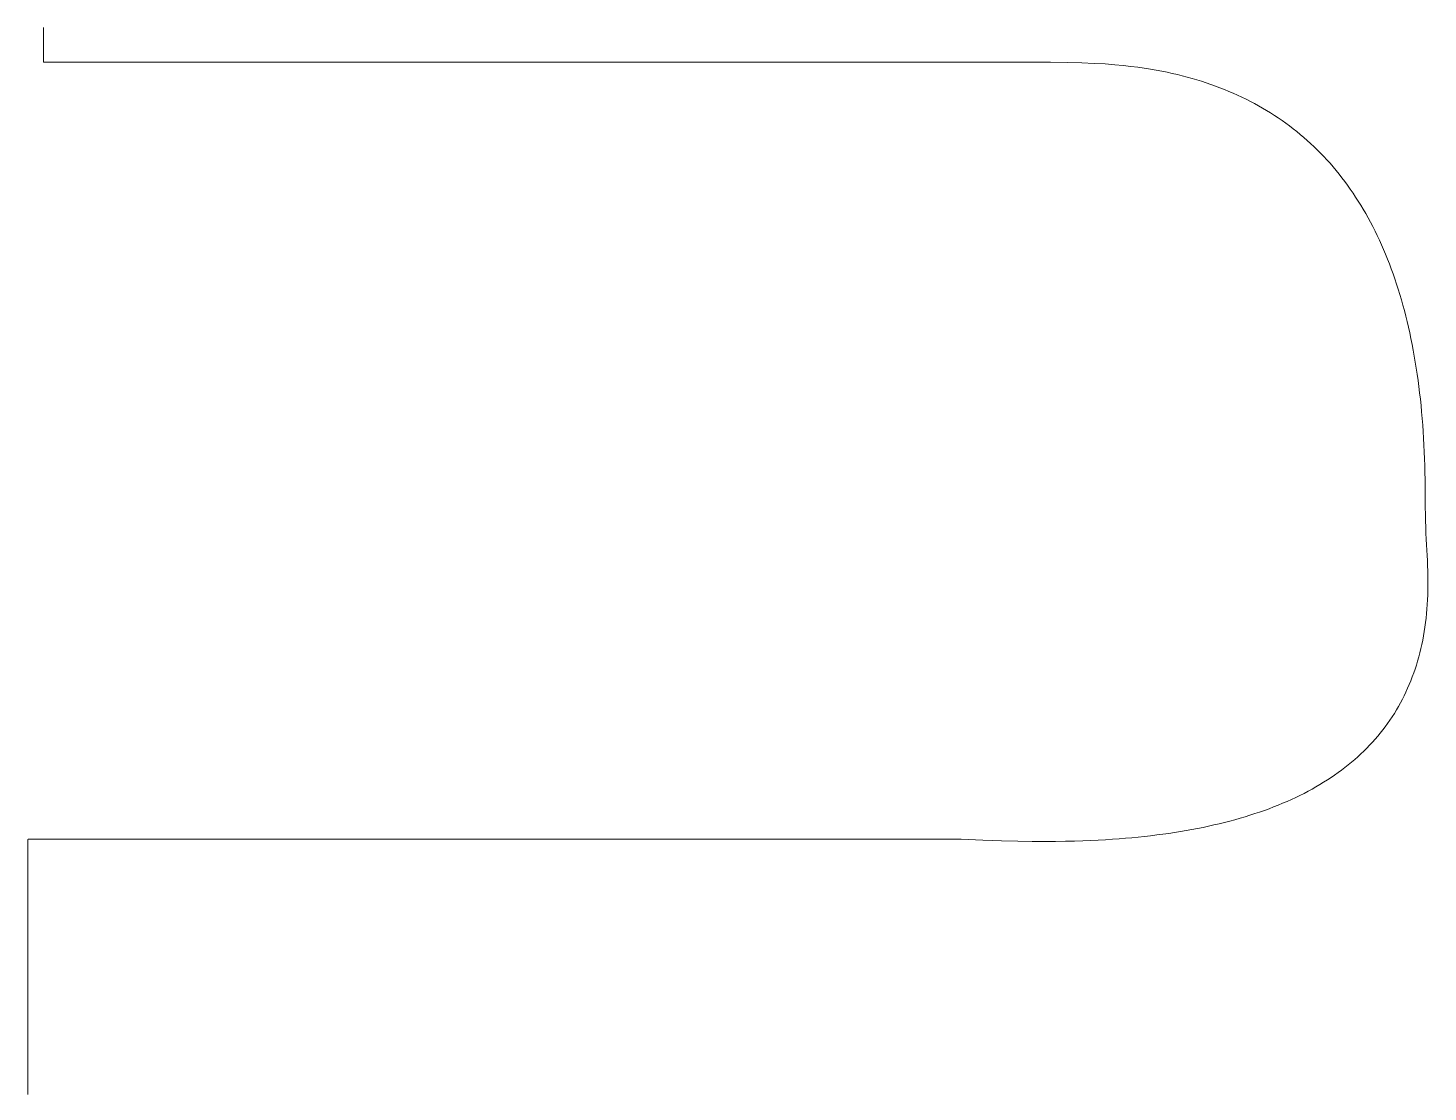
# Model space of a CAD drawing. Header units: inches. Extents: x -250 to 251, y -166 to 168.
# Drawn here: x -134.84 to -125.91, y 108.99 to 115.78 of the extents above; entities that cross this region are included whole.
import ezdxf

# ---------------------------------------------------------------- set-up
doc = ezdxf.new("R2010")
doc.units = ezdxf.units.IN
doc.header["$MEASUREMENT"] = 0
doc.layers.add('Layer 1', color=7, linetype='Continuous')

msp = doc.modelspace()

# ---------------------------------------------------------------- linework, layer by layer
at = {"layer": 'Layer 1', "color": 1, "lineweight": 9}
for points in [[(-128.315, 115.5639), (-128.3161, 115.5639), (-128.3172, 115.5639), (-128.3185, 115.5639), (-128.3198, 115.5639), (-128.3212, 115.5639), (-128.3226, 115.5639), (-128.3241, 115.5639), (-128.3256, 115.5639), (-128.3272, 115.5639), (-128.3288, 115.5639), (-128.3304, 115.5639), (-128.332, 115.5639), (-128.3337, 115.5639), (-128.3354, 115.5639), (-128.3372, 115.5639), (-128.3391, 115.5639), (-128.3411, 115.5639), (-128.3431, 115.5639), (-128.3452, 115.5639), (-128.3474, 115.5639), (-128.3496, 115.5639), (-128.352, 115.5639), (-128.3544, 115.5639), (-128.3569, 115.5639), (-128.3594, 115.5639), (-128.3621, 115.5639), (-128.3648, 115.5639), (-128.3676, 115.5639), (-128.3704, 115.5639), (-128.3733, 115.5639), (-128.3763, 115.5639), (-128.3794, 115.5639), (-128.3826, 115.5639), (-128.3858, 115.5639), (-128.3891, 115.5639), (-128.3925, 115.5639), (-128.3959, 115.5639), (-128.3994, 115.5639), (-128.403, 115.5639), (-128.4067, 115.5639), (-128.4104, 115.5639), (-128.4142, 115.5639), (-128.418, 115.5639), (-128.422, 115.5639), (-128.426, 115.5639), (-128.4301, 115.5639), (-128.4342, 115.5639), (-128.4384, 115.5639), (-128.4427, 115.5639), (-128.4471, 115.5639), (-128.4515, 115.5639), (-128.456, 115.5639), (-128.4606, 115.5639), (-128.4652, 115.5639), (-128.4699, 115.5639), (-128.4746, 115.5639), (-128.4795, 115.5639), (-128.4844, 115.5639), (-128.4893, 115.5639), (-128.4944, 115.5639), (-128.4995, 115.5639), (-128.5046, 115.5639), (-128.5099, 115.5639), (-128.5152, 115.5639), (-128.5205, 115.5639), (-128.526, 115.5639), (-128.5314, 115.5639), (-128.537, 115.5639), (-128.5426, 115.5639), (-128.5483, 115.5639), (-128.554, 115.5639), (-128.5599, 115.5639), (-128.5657, 115.5639), (-128.5717, 115.5639), (-128.5777, 115.5639), (-128.5837, 115.5639), (-128.5899, 115.5639), (-128.596, 115.5639), (-128.6023, 115.5639), (-128.6086, 115.5639), (-128.615, 115.5639), (-128.6214, 115.5639), (-128.6279, 115.5639), (-128.6345, 115.5639), (-128.6411, 115.5639), (-128.6478, 115.5639), (-128.6545, 115.5639), (-128.6613, 115.5639), (-128.6681, 115.5639), (-128.6751, 115.5639), (-128.682, 115.5639), (-128.6891, 115.5639), (-128.6962, 115.5639), (-128.7033, 115.5639), (-128.7105, 115.5639), (-128.7178, 115.5639), (-128.7251, 115.5639), (-128.7325, 115.5639), (-128.7399, 115.5639), (-128.7474, 115.5639), (-128.755, 115.5639), (-128.7626, 115.5639), (-128.7702, 115.5639), (-128.7779, 115.5639), (-128.7857, 115.5639), (-128.7936, 115.5639), (-128.8014, 115.5639), (-128.8094, 115.5639), (-128.8174, 115.5639), (-128.8254, 115.5639), (-128.8335, 115.5639), (-128.8417, 115.5639), (-128.8499, 115.5639), (-128.8582, 115.5639), (-128.8665, 115.5639), (-128.8748, 115.5639), (-128.8833, 115.5639), (-128.8917, 115.5639), (-128.9003, 115.5639), (-128.9088, 115.5639), (-128.9175, 115.5639), (-128.9262, 115.5639), (-128.9349, 115.5639), (-128.9437, 115.5639), (-128.9525, 115.5639), (-128.9614, 115.5639), (-128.9703, 115.5639), (-128.9793, 115.5639), (-128.9884, 115.5639), (-128.9974, 115.5639), (-129.0066, 115.5639), (-129.0158, 115.5639), (-129.025, 115.5639), (-129.0343, 115.5639), (-129.0436, 115.5639), (-129.053, 115.5639), (-129.0624, 115.5639), (-129.0719, 115.5639), (-129.0814, 115.5639), (-129.091, 115.5639), (-129.1006, 115.5639), (-129.1102, 115.5639), (-129.12, 115.5639), (-129.1297, 115.5639), (-129.1395, 115.5639), (-129.1494, 115.5639), (-129.1592, 115.5639), (-129.1692, 115.5639), (-129.1792, 115.5639), (-129.1892, 115.5639), (-129.1993, 115.5639), (-129.2094, 115.5639), (-129.2195, 115.5639), (-129.2297, 115.5639), (-129.24, 115.5639), (-129.2503, 115.5639), (-129.2606, 115.5639), (-129.271, 115.5639), (-129.2814, 115.5639), (-129.2918, 115.5639), (-129.3023, 115.5639), (-129.3129, 115.5639), (-129.3235, 115.5639), (-129.3341, 115.5639), (-129.3448, 115.5639), (-129.3555, 115.5639), (-129.3662, 115.5639), (-129.377, 115.5639), (-129.3878, 115.5639), (-129.3987, 115.5639), (-129.4096, 115.5639), (-129.4206, 115.5639), (-129.4316, 115.5639), (-129.4426, 115.5639), (-129.4536, 115.5639), (-129.4647, 115.5639), (-129.4759, 115.5639), (-129.4871, 115.5639), (-129.4983, 115.5639), (-129.5095, 115.5639), (-129.5208, 115.5639), (-129.5322, 115.5639), (-129.5435, 115.5639), (-129.5549, 115.5639), (-129.5664, 115.5639), (-129.5778, 115.5639), (-129.5893, 115.5639), (-129.6009, 115.5639), (-129.6125, 115.5639), (-129.6241, 115.5639), (-129.6357, 115.5639), (-129.6474, 115.5639), (-129.6591, 115.5639), (-129.6709, 115.5639), (-129.6827, 115.5639), (-129.6945, 115.5639), (-129.7063, 115.5639), (-129.7182, 115.5639), (-129.7301, 115.5639), (-129.7421, 115.5639), (-129.7541, 115.5639), (-129.7661, 115.5639), (-129.7781, 115.5639), (-129.7902, 115.5639), (-129.8023, 115.5639), (-129.8145, 115.5639), (-129.8266, 115.5639), (-129.8389, 115.5639), (-129.8511, 115.5639), (-129.8633, 115.5639), (-129.8756, 115.5639), (-129.888, 115.5639), (-129.9003, 115.5639), (-129.9127, 115.5639), (-129.9251, 115.5639), (-129.9376, 115.5639), (-129.95, 115.5639), (-129.9625, 115.5639), (-129.975, 115.5639), (-129.9876, 115.5639), (-130.0002, 115.5639), (-130.0128, 115.5639), (-130.0254, 115.5639), (-130.0381, 115.5639), (-130.0508, 115.5639), (-130.0635, 115.5639), (-130.0762, 115.5639), (-130.089, 115.5639), (-130.1018, 115.5639), (-130.1146, 115.5639), (-130.1274, 115.5639), (-130.1403, 115.5639), (-130.1532, 115.5639), (-130.1661, 115.5639), (-130.179, 115.5639), (-130.192, 115.5639), (-130.205, 115.5639), (-130.218, 115.5639), (-130.231, 115.5639), (-130.2441, 115.5639), (-130.2572, 115.5639), (-130.2705, 115.5639), (-130.2843, 115.5639), (-130.2988, 115.5639), (-130.3141, 115.5639), (-130.3305, 115.5639), (-130.3481, 115.5639), (-130.3673, 115.5639), (-130.3881, 115.5639), (-130.4104, 115.5639), (-130.434, 115.5639), (-130.4586, 115.5639), (-130.4842, 115.5639), (-130.5105, 115.5639), (-130.5372, 115.5639), (-130.5642, 115.5639), (-130.5913, 115.5639), (-130.6184, 115.5639), (-130.6457, 115.5639), (-130.673, 115.5639), (-130.7003, 115.5639), (-130.7277, 115.5639), (-130.7552, 115.5639), (-130.7827, 115.5639), (-130.8102, 115.5639), (-130.8379, 115.5639), (-130.8655, 115.5639), (-130.8932, 115.5639), (-130.921, 115.5639), (-130.9488, 115.5639), (-130.9766, 115.5639), (-131.0045, 115.5639), (-131.0325, 115.5639), (-131.0609, 115.5639), (-131.0903, 115.5639), (-131.121, 115.5639), (-131.1536, 115.5639), (-131.1883, 115.5639), (-131.2257, 115.5639), (-131.2663, 115.5639), (-131.3102, 115.5639), (-131.3567, 115.5639), (-131.405, 115.5639), (-131.4542, 115.5639), (-131.5034, 115.5639), (-131.5518, 115.5639), (-131.5983, 115.5639), (-131.6423, 115.5639), (-131.6829, 115.5639), (-131.7204, 115.5639), (-131.7552, 115.5639), (-131.7879, 115.5639), (-131.8187, 115.5639), (-131.8482, 115.5639), (-131.8769, 115.5639), (-131.905, 115.5639), (-131.933, 115.5639), (-131.9611, 115.5639), (-131.989, 115.5639), (-132.017, 115.5639), (-132.0449, 115.5639), (-132.0728, 115.5639), (-132.1007, 115.5639), (-132.1285, 115.5639), (-132.1562, 115.5639), (-132.184, 115.5639), (-132.2116, 115.5639), (-132.2393, 115.5639), (-132.2669, 115.5639), (-132.2944, 115.5639), (-132.3219, 115.5639), (-132.3493, 115.5639), (-132.3767, 115.5639), (-132.404, 115.5639), (-132.4312, 115.5639), (-132.4584, 115.5639), (-132.4855, 115.5639), (-132.5126, 115.5639), (-132.5396, 115.5639), (-132.5665, 115.5639), (-132.5933, 115.5639), (-132.6198, 115.5639), (-132.6459, 115.5639), (-132.6712, 115.5639), (-132.6957, 115.5639), (-132.7191, 115.5639), (-132.7413, 115.5639), (-132.7619, 115.5639), (-132.7809, 115.5639), (-132.7984, 115.5639), (-132.8146, 115.5639), (-132.8298, 115.5639), (-132.8441, 115.5639), (-132.8578, 115.5639), (-132.871, 115.5639), (-132.884, 115.5639), (-132.8969, 115.5639), (-132.9098, 115.5639), (-132.9227, 115.5639), (-132.9356, 115.5639), (-132.9484, 115.5639), (-132.9612, 115.5639), (-132.974, 115.5639), (-132.9868, 115.5639), (-132.9995, 115.5639), (-133.0122, 115.5639), (-133.0249, 115.5639), (-133.0375, 115.5639), (-133.0501, 115.5639), (-133.0627, 115.5639), (-133.0753, 115.5639), (-133.0879, 115.5639), (-133.1004, 115.5639), (-133.1129, 115.5639), (-133.1253, 115.5639), (-133.1377, 115.5639), (-133.1501, 115.5639), (-133.1625, 115.5639), (-133.1749, 115.5639), (-133.1872, 115.5639), (-133.1995, 115.5639), (-133.2117, 115.5639), (-133.2239, 115.5639), (-133.2361, 115.5639), (-133.2483, 115.5639), (-133.2604, 115.5639), (-133.2725, 115.5639), (-133.2846, 115.5639), (-133.2966, 115.5639), (-133.3086, 115.5639), (-133.3206, 115.5639), (-133.3325, 115.5639), (-133.3445, 115.5639), (-133.3563, 115.5639), (-133.3682, 115.5639), (-133.38, 115.5639), (-133.3918, 115.5639), (-133.4035, 115.5639), (-133.4152, 115.5639), (-133.4269, 115.5639), (-133.4385, 115.5639), (-133.4501, 115.5639), (-133.4617, 115.5639), (-133.4732, 115.5639), (-133.4847, 115.5639), (-133.4962, 115.5639), (-133.5076, 115.5639), (-133.519, 115.5639), (-133.5303, 115.5639), (-133.5417, 115.5639), (-133.5529, 115.5639), (-133.5642, 115.5639), (-133.5754, 115.5639), (-133.5865, 115.5639), (-133.5977, 115.5639), (-133.6088, 115.5639), (-133.6198, 115.5639), (-133.6308, 115.5639), (-133.6418, 115.5639), (-133.6527, 115.5639), (-133.6636, 115.5639), (-133.6745, 115.5639), (-133.6853, 115.5639), (-133.6961, 115.5639), (-133.7068, 115.5639), (-133.7175, 115.5639), (-133.7282, 115.5639), (-133.7388, 115.5639), (-133.7493, 115.5639), (-133.7599, 115.5639), (-133.7704, 115.5639), (-133.7808, 115.5639), (-133.7912, 115.5639), (-133.8016, 115.5639), (-133.8119, 115.5639), (-133.8222, 115.5639), (-133.8324, 115.5639), (-133.8426, 115.5639), (-133.8527, 115.5639), (-133.8628, 115.5639), (-133.8729, 115.5639), (-133.8829, 115.5639), (-133.8929, 115.5639), (-133.9028, 115.5639), (-133.9127, 115.5639), (-133.9225, 115.5639), (-133.9323, 115.5639), (-133.942, 115.5639), (-133.9517, 115.5639), (-133.9613, 115.5639), (-133.9709, 115.5639), (-133.9805, 115.5639), (-133.99, 115.5639), (-133.9995, 115.5639), (-134.0089, 115.5639), (-134.0182, 115.5639), (-134.0275, 115.5639), (-134.0368, 115.5639), (-134.046, 115.5639), (-134.0552, 115.5639), (-134.0643, 115.5639), (-134.0734, 115.5639), (-134.0824, 115.5639), (-134.0914, 115.5639), (-134.1003, 115.5639), (-134.1092, 115.5639), (-134.118, 115.5639), (-134.1267, 115.5639), (-134.1355, 115.5639), (-134.1441, 115.5639), (-134.1527, 115.5639), (-134.1613, 115.5639), (-134.1698, 115.5639), (-134.1783, 115.5639), (-134.1867, 115.5639), (-134.195, 115.5639), (-134.2033, 115.5639), (-134.2116, 115.5639), (-134.2198, 115.5639), (-134.2279, 115.5639), (-134.236, 115.5639), (-134.244, 115.5639), (-134.252, 115.5639), (-134.2599, 115.5639), (-134.2678, 115.5639), (-134.2756, 115.5639), (-134.2833, 115.5639), (-134.291, 115.5639), (-134.2987, 115.5639), (-134.3063, 115.5639), (-134.3138, 115.5639), (-134.3213, 115.5639), (-134.3287, 115.5639), (-134.3361, 115.5639), (-134.3434, 115.5639), (-134.3506, 115.5639), (-134.3578, 115.5639), (-134.3649, 115.5639), (-134.372, 115.5639), (-134.379, 115.5639), (-134.386, 115.5639), (-134.3929, 115.5639), (-134.3997, 115.5639), (-134.4065, 115.5639), (-134.4132, 115.5639), (-134.4198, 115.5639), (-134.4264, 115.5639), (-134.433, 115.5639), (-134.4395, 115.5639), (-134.4459, 115.5639), (-134.4522, 115.5639), (-134.4585, 115.5639), (-134.4647, 115.5639), (-134.4709, 115.5639), (-134.477, 115.5639), (-134.4831, 115.5639), (-134.489, 115.5639), (-134.4949, 115.5639), (-134.5008, 115.5639), (-134.5066, 115.5639), (-134.5123, 115.5639), (-134.518, 115.5639), (-134.5236, 115.5639), (-134.5291, 115.5639), (-134.5346, 115.5639), (-134.54, 115.5639), (-134.5453, 115.5639), (-134.5506, 115.5639), (-134.5558, 115.5639), (-134.5609, 115.5639), (-134.566, 115.5639), (-134.571, 115.5639), (-134.576, 115.5639), (-134.5809, 115.5639), (-134.5857, 115.5639), (-134.5904, 115.5639), (-134.5951, 115.5639), (-134.5997, 115.5639), (-134.6042, 115.5639), (-134.6087, 115.5639), (-134.6131, 115.5639), (-134.6174, 115.5639), (-134.6217, 115.5639), (-134.6259, 115.5639), (-134.63, 115.5639), (-134.6341, 115.5639), (-134.638, 115.5639), (-134.642, 115.5639), (-134.6458, 115.5639), (-134.6496, 115.5639), (-134.6533, 115.5639), (-134.6569, 115.5639), (-134.6605, 115.5639), (-134.664, 115.5639), (-134.6674, 115.5639), (-134.6707, 115.5639), (-134.674, 115.5639), (-134.6772, 115.5639), (-134.6803, 115.5639), (-134.6834, 115.5639), (-134.6864, 115.5639), (-134.6893, 115.5639), (-134.6921, 115.5639), (-134.6949, 115.5639), (-134.6975, 115.5639), (-134.7001, 115.5639), (-134.7027, 115.5639), (-134.7051, 115.5639), (-134.7075, 115.5639), (-134.7098, 115.5639), (-134.7121, 115.5639), (-134.7142, 115.5639), (-134.7163, 115.5639), (-134.7183, 115.5639), (-134.7202, 115.5639), (-134.7221, 115.5639), (-134.7239, 115.5639), (-134.7255, 115.5639), (-134.7272, 115.5639), (-134.7287, 115.5639), (-134.7302, 115.5639), (-134.7315, 115.5639), (-134.7329, 115.5639), (-134.7341, 115.5639), (-134.7352, 115.5639), (-134.7363, 115.5639), (-134.7373, 115.5639), (-134.7382, 115.5639), (-134.739, 115.5639), (-134.7398, 115.5639), (-134.7404, 115.5639), (-134.741, 115.5639), (-134.7416, 115.5639), (-134.742, 115.5639), (-134.7424, 115.564), (-134.7427, 115.564), (-134.743, 115.564), (-134.7432, 115.5641), (-134.7433, 115.5641), (-134.7435, 115.5642), (-134.7435, 115.5643), (-134.7436, 115.5644), (-134.7436, 115.5646), (-134.7436, 115.5648), (-134.7437, 115.565), (-134.7437, 115.5653), (-134.7437, 115.5655), (-134.7437, 115.5659), (-134.7437, 115.5662), (-134.7437, 115.5666), (-134.7437, 115.567), (-134.7437, 115.5675), (-134.7437, 115.568), (-134.7437, 115.5685), (-134.7437, 115.5691), (-134.7437, 115.5697), (-134.7437, 115.5703), (-134.7437, 115.571), (-134.7437, 115.5717), (-134.7437, 115.5725), (-134.7437, 115.5732), (-134.7437, 115.5741), (-134.7437, 115.5749), (-134.7437, 115.5758), (-134.7437, 115.5767), (-134.7437, 115.5776), (-134.7437, 115.5786), (-134.7437, 115.5796), (-134.7437, 115.5807), (-134.7437, 115.5818), (-134.7437, 115.5829), (-134.7437, 115.584), (-134.7437, 115.5852), (-134.7437, 115.5864), (-134.7437, 115.5877), (-134.7437, 115.589), (-134.7437, 115.5903), (-134.7437, 115.5916), (-134.7437, 115.593), (-134.7437, 115.5944), (-134.7437, 115.5959), (-134.7437, 115.5973), (-134.7437, 115.5988), (-134.7437, 115.6004), (-134.7437, 115.602), (-134.7437, 115.6036), (-134.7437, 115.6052), (-134.7437, 115.6069), (-134.7437, 115.6086), (-134.7437, 115.6103), (-134.7437, 115.6121), (-134.7437, 115.6139), (-134.7437, 115.6157), (-134.7437, 115.6175), (-134.7437, 115.6194), (-134.7437, 115.6213), (-134.7437, 115.6233), (-134.7437, 115.6253), (-134.7437, 115.6273), (-134.7437, 115.6293), (-134.7437, 115.6314), (-134.7437, 115.6335), (-134.7437, 115.6356), (-134.7437, 115.6378), (-134.7437, 115.64), (-134.7437, 115.6422), (-134.7437, 115.6444), (-134.7437, 115.6467), (-134.7437, 115.649), (-134.7437, 115.6513), (-134.7437, 115.6537), (-134.7437, 115.6561), (-134.7437, 115.6585), (-134.7437, 115.661), (-134.7437, 115.6635), (-134.7437, 115.666), (-134.7437, 115.6685), (-134.7437, 115.6711), (-134.7437, 115.6737), (-134.7437, 115.6763), (-134.7437, 115.6789), (-134.7437, 115.6816), (-134.7437, 115.6843), (-134.7437, 115.6871), (-134.7437, 115.6898), (-134.7437, 115.6926), (-134.7437, 115.6954), (-134.7437, 115.6983), (-134.7437, 115.7011), (-134.7437, 115.704), (-134.7437, 115.707), (-134.7437, 115.7099), (-134.7437, 115.7129), (-134.7437, 115.7159), (-134.7437, 115.7189), (-134.7437, 115.722), (-134.7437, 115.7251), (-134.7437, 115.7282), (-134.7437, 115.7313), (-134.7437, 115.7345), (-134.7437, 115.7377), (-134.7437, 115.7409), (-134.7437, 115.7441), (-134.7437, 115.7474), (-134.7437, 115.7507), (-134.7437, 115.754), (-134.7437, 115.7573), (-134.7437, 115.7607), (-134.7437, 115.7641), (-134.7437, 115.7675), (-134.7437, 115.771), (-134.7437, 115.7744), (-134.7437, 115.7779), (-134.7437, 115.7814), (-134.7437, 115.785)], [(-128.8857, 110.6003), (-128.748, 110.595), (-128.628, 110.5911), (-128.5236, 110.5885), (-128.4327, 110.5871), (-128.3533, 110.5866), (-128.2833, 110.5868), (-128.2207, 110.5878), (-128.1635, 110.5891), (-128.1098, 110.5908), (-128.059, 110.5927), (-128.0109, 110.5949), (-127.9649, 110.5974), (-127.9208, 110.6002), (-127.8781, 110.6032), (-127.8367, 110.6066), (-127.796, 110.6102), (-127.7558, 110.6141), (-127.716, 110.6183), (-127.6767, 110.6229), (-127.6378, 110.6276), (-127.5993, 110.6327), (-127.5613, 110.6381), (-127.5237, 110.6438), (-127.4865, 110.6498), (-127.4498, 110.656), (-127.4135, 110.6626), (-127.3776, 110.6694), (-127.3422, 110.6765), (-127.3071, 110.6839), (-127.2726, 110.6917), (-127.2384, 110.6997), (-127.2047, 110.708), (-127.1714, 110.7165), (-127.1386, 110.7254), (-127.1061, 110.7346), (-127.0742, 110.7441), (-127.0426, 110.7538), (-127.0115, 110.7639), (-126.9808, 110.7742), (-126.9505, 110.7848), (-126.9207, 110.7957), (-126.8913, 110.8069), (-126.8623, 110.8184), (-126.8338, 110.8302), (-126.8057, 110.8423), (-126.7781, 110.8547), (-126.7508, 110.8674), (-126.724, 110.8803), (-126.6976, 110.8936), (-126.6717, 110.9071), (-126.6462, 110.9209), (-126.6211, 110.9351), (-126.5965, 110.9495), (-126.5723, 110.9642), (-126.5485, 110.9792), (-126.5251, 110.9945), (-126.5022, 111.01), (-126.4798, 111.0259), (-126.4577, 111.0421), (-126.4361, 111.0585), (-126.4149, 111.0753), (-126.3941, 111.0923), (-126.3738, 111.1097), (-126.3539, 111.1273), (-126.3345, 111.1452), (-126.3155, 111.1634), (-126.2969, 111.1819), (-126.2787, 111.2007), (-126.261, 111.2197), (-126.2437, 111.2391), (-126.2268, 111.2588), (-126.2104, 111.2787), (-126.1944, 111.299), (-126.1788, 111.3195), (-126.1637, 111.3403), (-126.149, 111.3614), (-126.1347, 111.3829), (-126.1208, 111.4046), (-126.1074, 111.4265), (-126.0945, 111.4488), (-126.0819, 111.4714), (-126.0698, 111.4943), (-126.0581, 111.5174), (-126.0469, 111.5409), (-126.0361, 111.5646), (-126.0257, 111.5886), (-126.0157, 111.613), (-126.0062, 111.6376), (-125.9971, 111.6625), (-125.9885, 111.6877), (-125.9802, 111.7132), (-125.9724, 111.739), (-125.9651, 111.765), (-125.9582, 111.7914), (-125.9517, 111.818), (-125.9456, 111.845), (-125.94, 111.8722), (-125.9348, 111.8998), (-125.93, 111.9276), (-125.9257, 111.9557), (-125.9218, 111.9841), (-125.9183, 112.0128), (-125.9153, 112.0418), (-125.9126, 112.0711), (-125.9105, 112.1006), (-125.9087, 112.1305), (-125.9074, 112.1606), (-125.9065, 112.1911), (-125.9061, 112.2218), (-125.9061, 112.2528), (-125.9065, 112.2842), (-125.9074, 112.3158), (-125.9086, 112.3477), (-125.9102, 112.3801), (-125.912, 112.4131), (-125.914, 112.447), (-125.9159, 112.4818), (-125.9178, 112.5178), (-125.9195, 112.5551), (-125.9209, 112.5939), (-125.922, 112.6343), (-125.9227, 112.6761), (-125.9232, 112.7191), (-125.9236, 112.763), (-125.924, 112.8075), (-125.9244, 112.8524), (-125.9249, 112.8975), (-125.9257, 112.9424), (-125.9268, 112.987), (-125.9282, 113.0312), (-125.9299, 113.075), (-125.9319, 113.1184), (-125.9343, 113.1615), (-125.9369, 113.2041), (-125.9399, 113.2464), (-125.9432, 113.2883), (-125.9468, 113.3298), (-125.9507, 113.371), (-125.955, 113.4117), (-125.9595, 113.4521), (-125.9644, 113.4921), (-125.9696, 113.5317), (-125.9751, 113.5709), (-125.981, 113.6098), (-125.9871, 113.6482), (-125.9936, 113.6863), (-126.0004, 113.724), (-126.0075, 113.7613), (-126.0149, 113.7982), (-126.0226, 113.8348), (-126.0307, 113.871), (-126.039, 113.9067), (-126.0477, 113.9421), (-126.0567, 113.9771), (-126.0661, 114.0118), (-126.0757, 114.046), (-126.0856, 114.0799), (-126.0959, 114.1134), (-126.1065, 114.1465), (-126.1174, 114.1792), (-126.1286, 114.2115), (-126.1402, 114.2435), (-126.152, 114.2751), (-126.1642, 114.3063), (-126.1767, 114.3371), (-126.1895, 114.3675), (-126.2026, 114.3975), (-126.216, 114.4272), (-126.2298, 114.4564), (-126.2439, 114.4853), (-126.2583, 114.5139), (-126.273, 114.542), (-126.288, 114.5697), (-126.3033, 114.5971), (-126.319, 114.6241), (-126.335, 114.6507), (-126.3513, 114.6769), (-126.3679, 114.7027), (-126.3848, 114.7281), (-126.4021, 114.7532), (-126.4196, 114.7779), (-126.4375, 114.8022), (-126.4557, 114.8261), (-126.4742, 114.8496), (-126.493, 114.8728), (-126.5122, 114.8956), (-126.5316, 114.9179), (-126.5514, 114.94), (-126.5715, 114.9616), (-126.5919, 114.9828), (-126.6127, 115.0037), (-126.6337, 115.0241), (-126.6551, 115.0442), (-126.6767, 115.0639), (-126.6987, 115.0833), (-126.7211, 115.1022), (-126.7437, 115.1208), (-126.7666, 115.1389), (-126.7899, 115.1567), (-126.8135, 115.1741), (-126.8374, 115.1912), (-126.8616, 115.2078), (-126.8861, 115.2241), (-126.911, 115.24), (-126.9362, 115.2555), (-126.9616, 115.2706), (-126.9874, 115.2853), (-127.0136, 115.2996), (-127.04, 115.3136), (-127.0668, 115.3272), (-127.0938, 115.3404), (-127.1212, 115.3532), (-127.1489, 115.3657), (-127.1769, 115.3777), (-127.2053, 115.3894), (-127.2339, 115.4007), (-127.2629, 115.4116), (-127.2922, 115.4221), (-127.3218, 115.4322), (-127.3517, 115.442), (-127.382, 115.4514), (-127.4125, 115.4604), (-127.4434, 115.469), (-127.4746, 115.4772), (-127.5061, 115.485), (-127.5383, 115.4925), (-127.5713, 115.4997), (-127.6054, 115.5066), (-127.641, 115.5131), (-127.6783, 115.5195), (-127.7175, 115.5256), (-127.7589, 115.5315), (-127.8031, 115.5372), (-127.8514, 115.5427), (-127.9053, 115.5478), (-127.9665, 115.5524), (-128.0365, 115.5564), (-128.1168, 115.5597), (-128.2091, 115.5623), (-128.3149, 115.5639)], [(-134.8428, 108.9706), (-134.8428, 108.9955), (-134.8428, 109.0204), (-134.8428, 109.0453), (-134.8428, 109.0703), (-134.8428, 109.0953), (-134.8428, 109.1204), (-134.8428, 109.1454), (-134.8428, 109.1705), (-134.8428, 109.1955), (-134.8428, 109.2206), (-134.8428, 109.2456), (-134.8428, 109.2707), (-134.8428, 109.2956), (-134.8428, 109.3206), (-134.8428, 109.3455), (-134.8428, 109.3704), (-134.8428, 109.3952), (-134.8428, 109.4197), (-134.8428, 109.4438), (-134.8428, 109.4673), (-134.8428, 109.4899), (-134.8428, 109.5116), (-134.8428, 109.532), (-134.8428, 109.5511), (-134.8428, 109.5687), (-134.8428, 109.5848), (-134.8428, 109.5998), (-134.8428, 109.6138), (-134.8428, 109.627), (-134.8428, 109.6395), (-134.8428, 109.6517), (-134.8428, 109.6636), (-134.8428, 109.6754), (-134.8428, 109.6873), (-134.8428, 109.699), (-134.8428, 109.7108), (-134.8428, 109.7225), (-134.8428, 109.7341), (-134.8428, 109.7458), (-134.8428, 109.7574), (-134.8428, 109.7689), (-134.8428, 109.7804), (-134.8428, 109.7919), (-134.8428, 109.8033), (-134.8428, 109.8146), (-134.8428, 109.826), (-134.8428, 109.8372), (-134.8428, 109.8485), (-134.8428, 109.8596), (-134.8428, 109.8708), (-134.8428, 109.8819), (-134.8428, 109.8929), (-134.8428, 109.9039), (-134.8428, 109.9148), (-134.8428, 109.9257), (-134.8428, 109.9365), (-134.8428, 109.9472), (-134.8428, 109.958), (-134.8428, 109.9686), (-134.8428, 109.9792), (-134.8428, 109.9897), (-134.8428, 110.0002), (-134.8428, 110.0106), (-134.8428, 110.021), (-134.8428, 110.0313), (-134.8428, 110.0415), (-134.8428, 110.0516), (-134.8428, 110.0617), (-134.8428, 110.0718), (-134.8428, 110.0817), (-134.8428, 110.0916), (-134.8428, 110.1015), (-134.8428, 110.1112), (-134.8428, 110.1209), (-134.8428, 110.1305), (-134.8428, 110.1401), (-134.8428, 110.1496), (-134.8428, 110.159), (-134.8428, 110.1683), (-134.8428, 110.1776), (-134.8428, 110.1867), (-134.8428, 110.1958), (-134.8428, 110.2049), (-134.8428, 110.2138), (-134.8428, 110.2227), (-134.8428, 110.2315), (-134.8428, 110.2402), (-134.8428, 110.2488), (-134.8428, 110.2573), (-134.8428, 110.2658), (-134.8428, 110.2742), (-134.8428, 110.2824), (-134.8428, 110.2906), (-134.8428, 110.2988), (-134.8428, 110.3068), (-134.8428, 110.3147), (-134.8428, 110.3226), (-134.8428, 110.3302), (-134.8428, 110.3378), (-134.8428, 110.345), (-134.8428, 110.352), (-134.8428, 110.3586), (-134.8428, 110.3648), (-134.8428, 110.3705), (-134.8428, 110.3758), (-134.8428, 110.3806), (-134.8428, 110.385), (-134.8428, 110.3891), (-134.8428, 110.393), (-134.8428, 110.3966), (-134.8428, 110.4001), (-134.8428, 110.4035), (-134.8428, 110.4069), (-134.8428, 110.4102), (-134.8428, 110.4135), (-134.8428, 110.4168), (-134.8428, 110.4201), (-134.8428, 110.4233), (-134.8428, 110.4265), (-134.8428, 110.4297), (-134.8428, 110.4329), (-134.8428, 110.436), (-134.8428, 110.4391), (-134.8428, 110.4422), (-134.8428, 110.4453), (-134.8428, 110.4483), (-134.8428, 110.4513), (-134.8428, 110.4543), (-134.8428, 110.4572), (-134.8428, 110.4602), (-134.8428, 110.4631), (-134.8428, 110.4659), (-134.8428, 110.4688), (-134.8428, 110.4716), (-134.8428, 110.4744), (-134.8428, 110.4772), (-134.8428, 110.4799), (-134.8428, 110.4826), (-134.8428, 110.4853), (-134.8428, 110.4879), (-134.8428, 110.4905), (-134.8428, 110.4931), (-134.8428, 110.4957), (-134.8428, 110.4982), (-134.8428, 110.5008), (-134.8428, 110.5032), (-134.8428, 110.5057), (-134.8428, 110.5081), (-134.8428, 110.5105), (-134.8428, 110.5129), (-134.8428, 110.5152), (-134.8428, 110.5175), (-134.8428, 110.5198), (-134.8428, 110.522), (-134.8428, 110.5243), (-134.8428, 110.5264), (-134.8428, 110.5286), (-134.8428, 110.5307), (-134.8428, 110.5328), (-134.8428, 110.5349), (-134.8428, 110.5369), (-134.8428, 110.5389), (-134.8428, 110.5409), (-134.8428, 110.5429), (-134.8428, 110.5448), (-134.8428, 110.5467), (-134.8428, 110.5485), (-134.8428, 110.5504), (-134.8428, 110.5522), (-134.8428, 110.5539), (-134.8428, 110.5556), (-134.8428, 110.5573), (-134.8428, 110.559), (-134.8428, 110.5606), (-134.8428, 110.5623), (-134.8428, 110.5638), (-134.8428, 110.5654), (-134.8428, 110.5669), (-134.8428, 110.5684), (-134.8428, 110.5698), (-134.8428, 110.5712), (-134.8428, 110.5726), (-134.8428, 110.5739), (-134.8428, 110.5753), (-134.8428, 110.5765), (-134.8428, 110.5778), (-134.8428, 110.579), (-134.8428, 110.5802), (-134.8428, 110.5813), (-134.8428, 110.5824), (-134.8428, 110.5835), (-134.8428, 110.5846), (-134.8428, 110.5856), (-134.8428, 110.5866), (-134.8428, 110.5875), (-134.8428, 110.5884), (-134.8428, 110.5893), (-134.8428, 110.5902), (-134.8428, 110.591), (-134.8428, 110.5918), (-134.8428, 110.5925), (-134.8428, 110.5932), (-134.8428, 110.5939), (-134.8428, 110.5945), (-134.8428, 110.5951), (-134.8428, 110.5957), (-134.8428, 110.5962), (-134.8428, 110.5967), (-134.8428, 110.5972), (-134.8428, 110.5976), (-134.8428, 110.598), (-134.8428, 110.5984), (-134.8428, 110.5987), (-134.8428, 110.599), (-134.8427, 110.5992), (-134.8427, 110.5994), (-134.8427, 110.5996), (-134.8427, 110.5998), (-134.8426, 110.5999), (-134.8426, 110.6), (-134.8425, 110.6001), (-134.8423, 110.6002), (-134.8421, 110.6002), (-134.8419, 110.6002), (-134.8416, 110.6003), (-134.8412, 110.6003), (-134.8408, 110.6003), (-134.8403, 110.6003), (-134.8398, 110.6003), (-134.8391, 110.6003), (-134.8384, 110.6003), (-134.8377, 110.6003), (-134.8368, 110.6003), (-134.8359, 110.6003), (-134.8349, 110.6003), (-134.8339, 110.6003), (-134.8327, 110.6003), (-134.8315, 110.6003), (-134.8302, 110.6003), (-134.8289, 110.6003), (-134.8275, 110.6003), (-134.826, 110.6003), (-134.8244, 110.6003), (-134.8227, 110.6003), (-134.821, 110.6003), (-134.8192, 110.6003), (-134.8174, 110.6003), (-134.8155, 110.6003), (-134.8135, 110.6003), (-134.8114, 110.6003), (-134.8093, 110.6003), (-134.8071, 110.6003), (-134.8048, 110.6003), (-134.8024, 110.6003), (-134.8, 110.6003), (-134.7975, 110.6003), (-134.795, 110.6003), (-134.7923, 110.6003), (-134.7896, 110.6003), (-134.7869, 110.6003), (-134.7841, 110.6003), (-134.7812, 110.6003), (-134.7782, 110.6003), (-134.7752, 110.6003), (-134.7721, 110.6003), (-134.7689, 110.6003), (-134.7657, 110.6003), (-134.7624, 110.6003), (-134.759, 110.6003), (-134.7556, 110.6003), (-134.7521, 110.6003), (-134.7485, 110.6003), (-134.7449, 110.6003), (-134.7412, 110.6003), (-134.7374, 110.6003), (-134.7336, 110.6003), (-134.7297, 110.6003), (-134.7258, 110.6003), (-134.7218, 110.6003), (-134.7177, 110.6003), (-134.7135, 110.6003), (-134.7093, 110.6003), (-134.7051, 110.6003), (-134.7007, 110.6003), (-134.6963, 110.6003), (-134.6919, 110.6003), (-134.6874, 110.6003), (-134.6828, 110.6003), (-134.6781, 110.6003), (-134.6734, 110.6003), (-134.6687, 110.6003), (-134.6638, 110.6003), (-134.659, 110.6003), (-134.654, 110.6003), (-134.649, 110.6003), (-134.6439, 110.6003), (-134.6388, 110.6003), (-134.6336, 110.6003), (-134.6284, 110.6003), (-134.6231, 110.6003), (-134.6177, 110.6003), (-134.6123, 110.6003), (-134.6068, 110.6003), (-134.6013, 110.6003), (-134.5957, 110.6003), (-134.59, 110.6003), (-134.5843, 110.6003), (-134.5785, 110.6003), (-134.5727, 110.6003), (-134.5668, 110.6003), (-134.5609, 110.6003), (-134.5549, 110.6003), (-134.5488, 110.6003), (-134.5427, 110.6003), (-134.5365, 110.6003), (-134.5303, 110.6003), (-134.524, 110.6003), (-134.5177, 110.6003), (-134.5113, 110.6003), (-134.5048, 110.6003), (-134.4983, 110.6003), (-134.4918, 110.6003), (-134.4852, 110.6003), (-134.4785, 110.6003), (-134.4718, 110.6003), (-134.465, 110.6003), (-134.4582, 110.6003), (-134.4514, 110.6003), (-134.4444, 110.6003), (-134.4374, 110.6003), (-134.4304, 110.6003), (-134.4233, 110.6003), (-134.4162, 110.6003), (-134.409, 110.6003), (-134.4018, 110.6003), (-134.3945, 110.6003), (-134.3871, 110.6003), (-134.3798, 110.6003), (-134.3723, 110.6003), (-134.3648, 110.6003), (-134.3573, 110.6003), (-134.3497, 110.6003), (-134.342, 110.6003), (-134.3344, 110.6003), (-134.3266, 110.6003), (-134.3188, 110.6003), (-134.311, 110.6003), (-134.3031, 110.6003), (-134.2952, 110.6003), (-134.2872, 110.6003), (-134.2792, 110.6003), (-134.2711, 110.6003), (-134.263, 110.6003), (-134.2548, 110.6003), (-134.2466, 110.6003), (-134.2383, 110.6003), (-134.23, 110.6003), (-134.2216, 110.6003), (-134.2132, 110.6003), (-134.2048, 110.6003), (-134.1963, 110.6003), (-134.1877, 110.6003), (-134.1792, 110.6003), (-134.1705, 110.6003), (-134.1619, 110.6003), (-134.1531, 110.6003), (-134.1444, 110.6003), (-134.1356, 110.6003), (-134.1267, 110.6003), (-134.1178, 110.6003), (-134.1089, 110.6003), (-134.0999, 110.6003), (-134.0909, 110.6003), (-134.0818, 110.6003), (-134.0727, 110.6003), (-134.0635, 110.6003), (-134.0543, 110.6003), (-134.0451, 110.6003), (-134.0358, 110.6003), (-134.0265, 110.6003), (-134.0172, 110.6003), (-134.0078, 110.6003), (-133.9983, 110.6003), (-133.9888, 110.6003), (-133.9793, 110.6003), (-133.9698, 110.6003), (-133.9602, 110.6003), (-133.9505, 110.6003), (-133.9408, 110.6003), (-133.9311, 110.6003), (-133.9214, 110.6003), (-133.9116, 110.6003), (-133.9017, 110.6003), (-133.8919, 110.6003), (-133.882, 110.6003), (-133.872, 110.6003), (-133.862, 110.6003), (-133.852, 110.6003), (-133.8419, 110.6003), (-133.8318, 110.6003), (-133.8217, 110.6003), (-133.8115, 110.6003), (-133.8013, 110.6003), (-133.7911, 110.6003), (-133.7808, 110.6003), (-133.7705, 110.6003), (-133.7602, 110.6003), (-133.7498, 110.6003), (-133.7394, 110.6003), (-133.7289, 110.6003), (-133.7184, 110.6003), (-133.7079, 110.6003), (-133.6974, 110.6003), (-133.6868, 110.6003), (-133.6761, 110.6003), (-133.6655, 110.6003), (-133.6548, 110.6003), (-133.6441, 110.6003), (-133.6333, 110.6003), (-133.6225, 110.6003), (-133.6117, 110.6003), (-133.6009, 110.6003), (-133.59, 110.6003), (-133.5791, 110.6003), (-133.5682, 110.6003), (-133.5572, 110.6003), (-133.5462, 110.6003), (-133.5351, 110.6003), (-133.5241, 110.6003), (-133.513, 110.6003), (-133.5019, 110.6003), (-133.4907, 110.6003), (-133.4795, 110.6003), (-133.4683, 110.6003), (-133.4571, 110.6003), (-133.4458, 110.6003), (-133.4345, 110.6003), (-133.4232, 110.6003), (-133.4118, 110.6003), (-133.4004, 110.6003), (-133.389, 110.6003), (-133.3776, 110.6003), (-133.3661, 110.6003), (-133.3546, 110.6003), (-133.3431, 110.6003), (-133.3316, 110.6003), (-133.32, 110.6003), (-133.3084, 110.6003), (-133.2967, 110.6003), (-133.2849, 110.6003), (-133.2726, 110.6003), (-133.2597, 110.6003), (-133.2461, 110.6003), (-133.2315, 110.6003), (-133.2157, 110.6003), (-133.1986, 110.6003), (-133.18, 110.6003), (-133.1601, 110.6003), (-133.139, 110.6003), (-133.1169, 110.6003), (-133.094, 110.6003), (-133.0704, 110.6003), (-133.0464, 110.6003), (-133.0222, 110.6003), (-132.9979, 110.6003), (-132.9734, 110.6003), (-132.9489, 110.6003), (-132.9243, 110.6003), (-132.8997, 110.6003), (-132.8749, 110.6003), (-132.8501, 110.6003), (-132.8253, 110.6003), (-132.8003, 110.6003), (-132.7753, 110.6003), (-132.7502, 110.6003), (-132.7251, 110.6003), (-132.6999, 110.6003), (-132.6747, 110.6003), (-132.6494, 110.6003), (-132.624, 110.6003), (-132.5985, 110.6003), (-132.5726, 110.6003), (-132.5458, 110.6003), (-132.5177, 110.6003), (-132.488, 110.6003), (-132.4561, 110.6003), (-132.4218, 110.6003), (-132.3846, 110.6003), (-132.3442, 110.6003), (-132.3009, 110.6003), (-132.2552, 110.6003), (-132.2073, 110.6003), (-132.1578, 110.6003), (-132.1071, 110.6003), (-132.0554, 110.6003), (-132.0034, 110.6003), (-131.9513, 110.6003), (-131.8996, 110.6003), (-131.8486, 110.6003), (-131.7989, 110.6003), (-131.7508, 110.6003), (-131.7048, 110.6003), (-131.6612, 110.6003), (-131.6204, 110.6003), (-131.5829, 110.6003), (-131.5482, 110.6003), (-131.516, 110.6003), (-131.4859, 110.6003), (-131.4574, 110.6003), (-131.4302, 110.6003), (-131.4038, 110.6003), (-131.3779, 110.6003), (-131.352, 110.6003), (-131.3262, 110.6003), (-131.3005, 110.6003), (-131.2748, 110.6003), (-131.2491, 110.6003), (-131.2234, 110.6003), (-131.1979, 110.6003), (-131.1723, 110.6003), (-131.1468, 110.6003), (-131.1214, 110.6003), (-131.096, 110.6003), (-131.0706, 110.6003), (-131.0453, 110.6003), (-131.0201, 110.6003), (-130.9949, 110.6003), (-130.9698, 110.6003), (-130.9448, 110.6003), (-130.9198, 110.6003), (-130.8949, 110.6003), (-130.87, 110.6003), (-130.8453, 110.6003), (-130.8205, 110.6003), (-130.7959, 110.6003), (-130.7713, 110.6003), (-130.7469, 110.6003), (-130.7227, 110.6003), (-130.6989, 110.6003), (-130.6758, 110.6003), (-130.6535, 110.6003), (-130.6322, 110.6003), (-130.6121, 110.6003), (-130.5933, 110.6003), (-130.576, 110.6003), (-130.5601, 110.6003), (-130.5453, 110.6003), (-130.5315, 110.6003), (-130.5185, 110.6003), (-130.5061, 110.6003), (-130.4941, 110.6003), (-130.4823, 110.6003), (-130.4706, 110.6003), (-130.4589, 110.6003), (-130.4472, 110.6003), (-130.4355, 110.6003), (-130.4239, 110.6003), (-130.4123, 110.6003), (-130.4007, 110.6003), (-130.3892, 110.6003), (-130.3776, 110.6003), (-130.3661, 110.6003), (-130.3547, 110.6003), (-130.3432, 110.6003), (-130.3318, 110.6003), (-130.3204, 110.6003), (-130.309, 110.6003), (-130.2977, 110.6003), (-130.2864, 110.6003), (-130.2751, 110.6003), (-130.2639, 110.6003), (-130.2527, 110.6003), (-130.2415, 110.6003), (-130.2303, 110.6003), (-130.2192, 110.6003), (-130.2081, 110.6003), (-130.197, 110.6003), (-130.1859, 110.6003), (-130.1749, 110.6003), (-130.1639, 110.6003), (-130.153, 110.6003), (-130.1421, 110.6003), (-130.1312, 110.6003), (-130.1203, 110.6003), (-130.1095, 110.6003), (-130.0987, 110.6003), (-130.0879, 110.6003), (-130.0772, 110.6003), (-130.0665, 110.6003), (-130.0558, 110.6003), (-130.0452, 110.6003), (-130.0346, 110.6003), (-130.024, 110.6003), (-130.0135, 110.6003), (-130.003, 110.6003), (-129.9926, 110.6003), (-129.9821, 110.6003), (-129.9717, 110.6003), (-129.9614, 110.6003), (-129.951, 110.6003), (-129.9408, 110.6003), (-129.9305, 110.6003), (-129.9203, 110.6003), (-129.9101, 110.6003), (-129.9, 110.6003), (-129.8899, 110.6003), (-129.8798, 110.6003), (-129.8698, 110.6003), (-129.8598, 110.6003), (-129.8498, 110.6003), (-129.8399, 110.6003), (-129.83, 110.6003), (-129.8201, 110.6003), (-129.8103, 110.6003), (-129.8006, 110.6003), (-129.7908, 110.6003), (-129.7811, 110.6003), (-129.7715, 110.6003), (-129.7619, 110.6003), (-129.7523, 110.6003), (-129.7428, 110.6003), (-129.7333, 110.6003), (-129.7238, 110.6003), (-129.7144, 110.6003), (-129.705, 110.6003), (-129.6957, 110.6003), (-129.6864, 110.6003), (-129.6772, 110.6003), (-129.668, 110.6003), (-129.6588, 110.6003), (-129.6497, 110.6003), (-129.6406, 110.6003), (-129.6315, 110.6003), (-129.6226, 110.6003), (-129.6136, 110.6003), (-129.6047, 110.6003), (-129.5958, 110.6003), (-129.587, 110.6003), (-129.5782, 110.6003), (-129.5695, 110.6003), (-129.5608, 110.6003), (-129.5522, 110.6003), (-129.5436, 110.6003), (-129.535, 110.6003), (-129.5265, 110.6003), (-129.518, 110.6003), (-129.5096, 110.6003), (-129.5012, 110.6003), (-129.4929, 110.6003), (-129.4846, 110.6003), (-129.4764, 110.6003), (-129.4682, 110.6003), (-129.4601, 110.6003), (-129.452, 110.6003), (-129.4439, 110.6003), (-129.4359, 110.6003), (-129.428, 110.6003), (-129.4201, 110.6003), (-129.4122, 110.6003), (-129.4044, 110.6003), (-129.3967, 110.6003), (-129.389, 110.6003), (-129.3813, 110.6003), (-129.3737, 110.6003), (-129.3661, 110.6003), (-129.3586, 110.6003), (-129.3512, 110.6003), (-129.3438, 110.6003), (-129.3364, 110.6003), (-129.3291, 110.6003), (-129.3218, 110.6003), (-129.3146, 110.6003), (-129.3075, 110.6003), (-129.3004, 110.6003), (-129.2933, 110.6003), (-129.2863, 110.6003), (-129.2794, 110.6003), (-129.2725, 110.6003), (-129.2657, 110.6003), (-129.2589, 110.6003), (-129.2521, 110.6003), (-129.2455, 110.6003), (-129.2388, 110.6003), (-129.2323, 110.6003), (-129.2257, 110.6003), (-129.2193, 110.6003), (-129.2129, 110.6003), (-129.2065, 110.6003), (-129.2002, 110.6003), (-129.194, 110.6003), (-129.1878, 110.6003), (-129.1817, 110.6003), (-129.1756, 110.6003), (-129.1696, 110.6003), (-129.1636, 110.6003), (-129.1577, 110.6003), (-129.1519, 110.6003), (-129.1461, 110.6003), (-129.1403, 110.6003), (-129.1347, 110.6003), (-129.129, 110.6003), (-129.1235, 110.6003), (-129.118, 110.6003), (-129.1125, 110.6003), (-129.1072, 110.6003), (-129.1018, 110.6003), (-129.0966, 110.6003), (-129.0914, 110.6003), (-129.0862, 110.6003), (-129.0811, 110.6003), (-129.0761, 110.6003), (-129.0711, 110.6003), (-129.0662, 110.6003), (-129.0614, 110.6003), (-129.0566, 110.6003), (-129.0519, 110.6003), (-129.0472, 110.6003), (-129.0426, 110.6003), (-129.0381, 110.6003), (-129.0336, 110.6003), (-129.0292, 110.6003), (-129.0248, 110.6003), (-129.0205, 110.6003), (-129.0163, 110.6003), (-129.0121, 110.6003), (-129.008, 110.6003), (-129.004, 110.6003), (-129, 110.6003), (-128.9961, 110.6003), (-128.9923, 110.6003), (-128.9885, 110.6003), (-128.9848, 110.6003), (-128.9811, 110.6003), (-128.9775, 110.6003), (-128.974, 110.6003), (-128.9706, 110.6003), (-128.9672, 110.6003), (-128.9639, 110.6003), (-128.9606, 110.6003), (-128.9574, 110.6003), (-128.9543, 110.6003), (-128.9512, 110.6003), (-128.9483, 110.6003), (-128.9453, 110.6003), (-128.9425, 110.6003), (-128.9397, 110.6003), (-128.937, 110.6003), (-128.9343, 110.6003), (-128.9318, 110.6003), (-128.9293, 110.6003), (-128.9268, 110.6003), (-128.9244, 110.6003), (-128.9221, 110.6003), (-128.9199, 110.6003), (-128.9177, 110.6003), (-128.9157, 110.6003), (-128.9136, 110.6003), (-128.9117, 110.6003), (-128.9098, 110.6003), (-128.908, 110.6003), (-128.9063, 110.6003), (-128.9046, 110.6003), (-128.903, 110.6003), (-128.9014, 110.6003), (-128.8999, 110.6003), (-128.8984, 110.6003), (-128.8969, 110.6003), (-128.8955, 110.6003), (-128.8941, 110.6003), (-128.8927, 110.6003), (-128.8914, 110.6003), (-128.8901, 110.6003), (-128.8888, 110.6003), (-128.8877, 110.6003), (-128.8866, 110.6003), (-128.8857, 110.6003)]]:
    msp.add_lwpolyline(points, dxfattribs=at)

doc.saveas('drawing.dxf')
